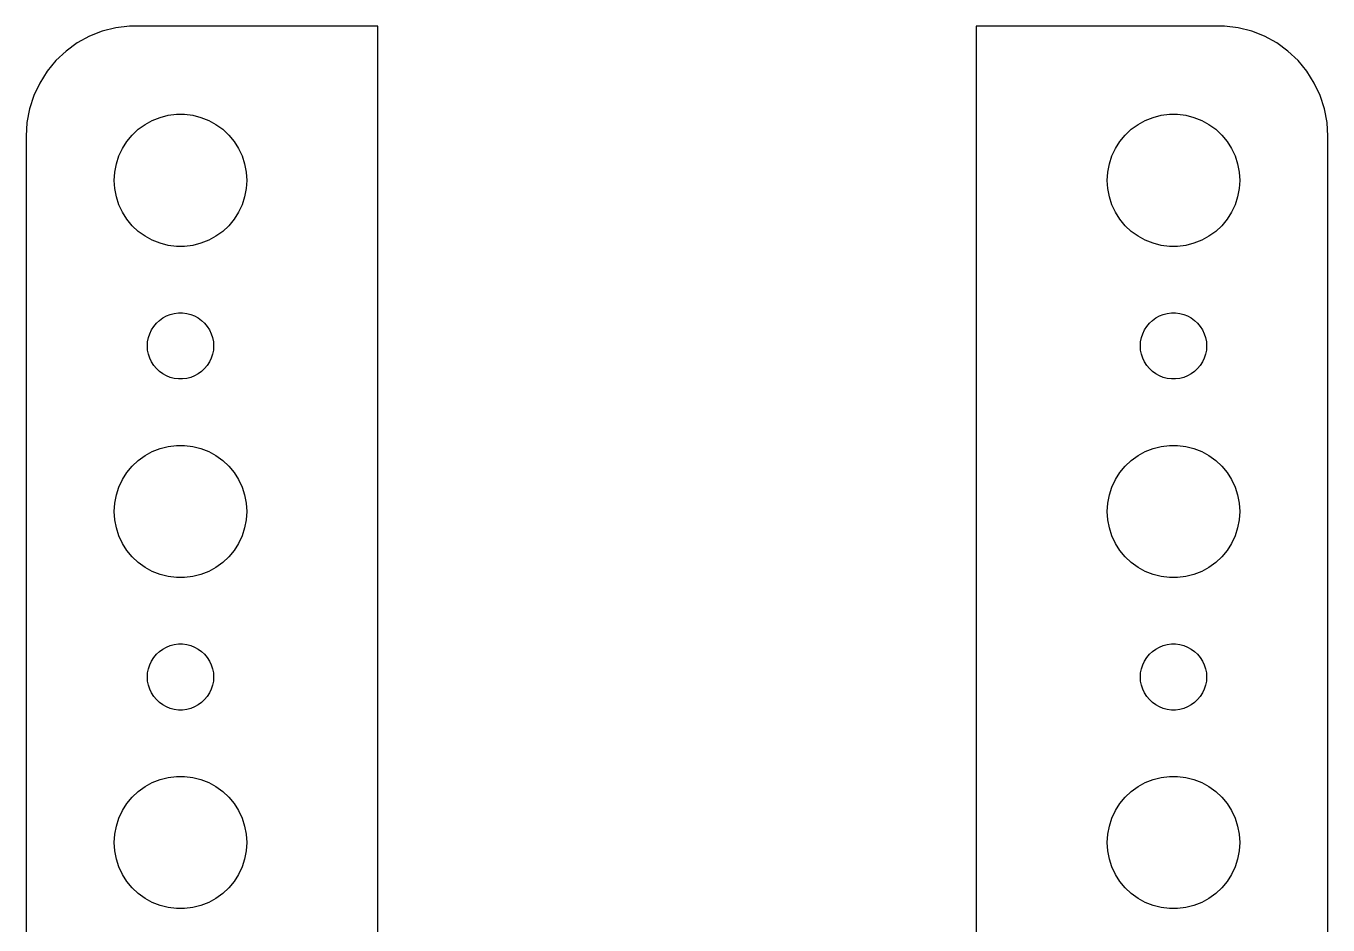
# Model space of a CAD drawing. Header units: metres. Extents: x -30 to 30, y 383 to 793.
# Drawn here: x -29.5 to 29.5, y 668.3 to 709 of the extents above; entities that cross this region are included whole.
import ezdxf

# ---------------------------------------------------------------- set-up
doc = ezdxf.new("R2010")
doc.units = ezdxf.units.M

msp = doc.modelspace()

# ---------------------------------------------------------------- linework, layer by layer
for p, q in [((-26.0451, 708.755), (-26.6289, 708.524)), ((-25.4369, 708.911), (-26.0451, 708.755)), ((-24.8139, 708.99), (-25.4369, 708.911)), ((-13.5542, 708.99), (-24.8139, 708.99)), ((-13.5542, 647), (-13.5542, 708.99)), ((24.8139, 708.99), (13.5542, 708.99)), ((13.5542, 708.99), (13.5542, 647)), ((25.4369, 708.911), (24.8139, 708.99)), ((26.0451, 708.755), (25.4369, 708.911)), ((26.6289, 708.524), (26.0451, 708.755)), ((-27.1791, 708.222), (-27.6871, 707.853)), ((-26.6289, 708.524), (-27.1791, 708.222)), ((27.1791, 708.222), (26.6289, 708.524)), ((27.6871, 707.853), (27.1791, 708.222)), ((-28.1448, 707.423), (-28.5451, 706.939)), ((-27.6871, 707.853), (-28.1448, 707.423)), ((28.1448, 707.423), (27.6871, 707.853)), ((28.5451, 706.939), (28.1448, 707.423)), ((-28.5451, 706.939), (-28.8815, 706.409)), ((28.8815, 706.409), (28.5451, 706.939)), ((-28.8815, 706.409), (-29.1489, 705.841)), ((29.1489, 705.841), (28.8815, 706.409)), ((-29.1489, 705.841), (-29.3429, 705.243)), ((29.3429, 705.243), (29.1489, 705.841)), ((-29.3429, 705.243), (-29.4606, 704.627)), ((29.4606, 704.627), (29.3429, 705.243)), ((-29.4606, 704.627), (-29.5, 704)), ((-24.4123, 704.312), (-24.1075, 704.533)), ((-24.1075, 704.533), (-23.7773, 704.714)), ((-23.7773, 704.714), (-23.427, 704.853)), ((-23.427, 704.853), (-23.0621, 704.947)), ((-23.0621, 704.947), (-22.6884, 704.994)), ((-22.6884, 704.994), (-22.3116, 704.994)), ((-22.3116, 704.994), (-21.9379, 704.947)), ((-21.9379, 704.947), (-21.5729, 704.853)), ((-21.5729, 704.853), (-21.2227, 704.714)), ((-21.2227, 704.714), (-20.8925, 704.533)), ((-20.8925, 704.533), (-20.5877, 704.312)), ((20.5877, 704.312), (20.8925, 704.533)), ((20.8925, 704.533), (21.2227, 704.714)), ((21.2227, 704.714), (21.5729, 704.853)), ((21.5729, 704.853), (21.9379, 704.947)), ((21.9379, 704.947), (22.3116, 704.994)), ((22.3116, 704.994), (22.6884, 704.994)), ((22.6884, 704.994), (23.0621, 704.947)), ((23.0621, 704.947), (23.427, 704.853)), ((23.427, 704.853), (23.7773, 704.714)), ((23.7773, 704.714), (24.1075, 704.533)), ((24.1075, 704.533), (24.4123, 704.312)), ((29.5, 704), (29.4606, 704.627)), ((-29.5, 704), (-29.5, 640)), ((-24.927, 703.763), (-24.6869, 704.054)), ((-24.6869, 704.054), (-24.4123, 704.312)), ((-20.5877, 704.312), (-20.3131, 704.054)), ((-20.3131, 704.054), (-20.0729, 703.763)), ((20.0729, 703.763), (20.3131, 704.054)), ((20.3131, 704.054), (20.5877, 704.312)), ((24.4123, 704.312), (24.6869, 704.054)), ((24.6869, 704.054), (24.927, 703.763)), ((29.5, 640), (29.5, 704)), ((-25.2893, 703.104), (-25.1289, 703.445)), ((-25.1289, 703.445), (-24.927, 703.763)), ((-20.0729, 703.763), (-19.8711, 703.445)), ((-19.8711, 703.445), (-19.7107, 703.104)), ((19.7107, 703.104), (19.8711, 703.445)), ((19.8711, 703.445), (20.0729, 703.763)), ((24.927, 703.763), (25.1289, 703.445)), ((25.1289, 703.445), (25.2893, 703.104)), ((-25.4763, 702.376), (-25.4057, 702.746)), ((-25.4057, 702.746), (-25.2893, 703.104)), ((-19.7107, 703.104), (-19.5942, 702.746)), ((-19.5942, 702.746), (-19.5237, 702.376)), ((19.5237, 702.376), (19.5942, 702.746)), ((19.5942, 702.746), (19.7107, 703.104)), ((25.2893, 703.104), (25.4057, 702.746)), ((25.4057, 702.746), (25.4763, 702.376)), ((-25.5, 702), (-25.4763, 702.376)), ((-19.5237, 702.376), (-19.5, 702)), ((19.5, 702), (19.5237, 702.376)), ((25.4763, 702.376), (25.5, 702)), ((-25.4763, 701.624), (-25.5, 702)), ((-25.4057, 701.254), (-25.4763, 701.624)), ((-19.5237, 701.624), (-19.5942, 701.254)), ((-19.5, 702), (-19.5237, 701.624)), ((19.5237, 701.624), (19.5, 702)), ((19.5942, 701.254), (19.5237, 701.624)), ((25.4763, 701.624), (25.4057, 701.254)), ((25.5, 702), (25.4763, 701.624)), ((-25.2893, 700.896), (-25.4057, 701.254)), ((-19.5942, 701.254), (-19.7107, 700.896)), ((19.7107, 700.896), (19.5942, 701.254)), ((25.4057, 701.254), (25.2893, 700.896)), ((-25.1289, 700.555), (-25.2893, 700.896)), ((-24.927, 700.237), (-25.1289, 700.555)), ((-19.8711, 700.555), (-20.0729, 700.237)), ((-19.7107, 700.896), (-19.8711, 700.555)), ((19.8711, 700.555), (19.7107, 700.896)), ((20.0729, 700.237), (19.8711, 700.555)), ((25.1289, 700.555), (24.927, 700.237)), ((25.2893, 700.896), (25.1289, 700.555)), ((-24.6869, 699.946), (-24.927, 700.237)), ((-24.4123, 699.688), (-24.6869, 699.946)), ((-20.3131, 699.946), (-20.5877, 699.688)), ((-20.0729, 700.237), (-20.3131, 699.946)), ((20.3131, 699.946), (20.0729, 700.237)), ((20.5877, 699.688), (20.3131, 699.946)), ((24.6869, 699.946), (24.4123, 699.688)), ((24.927, 700.237), (24.6869, 699.946)), ((-24.1075, 699.467), (-24.4123, 699.688)), ((-23.7773, 699.286), (-24.1075, 699.467)), ((-23.427, 699.147), (-23.7773, 699.286)), ((-21.2227, 699.286), (-21.5729, 699.147)), ((-20.8925, 699.467), (-21.2227, 699.286)), ((-20.5877, 699.688), (-20.8925, 699.467)), ((20.8925, 699.467), (20.5877, 699.688)), ((21.2227, 699.286), (20.8925, 699.467)), ((21.5729, 699.147), (21.2227, 699.286)), ((23.7773, 699.286), (23.427, 699.147)), ((24.1075, 699.467), (23.7773, 699.286)), ((24.4123, 699.688), (24.1075, 699.467)), ((-23.0621, 699.053), (-23.427, 699.147)), ((-22.6884, 699.006), (-23.0621, 699.053)), ((-22.3116, 699.006), (-22.6884, 699.006)), ((-21.9379, 699.053), (-22.3116, 699.006)), ((-21.5729, 699.147), (-21.9379, 699.053)), ((21.9379, 699.053), (21.5729, 699.147)), ((22.3116, 699.006), (21.9379, 699.053)), ((22.6884, 699.006), (22.3116, 699.006)), ((23.0621, 699.053), (22.6884, 699.006)), ((23.427, 699.147), (23.0621, 699.053)), ((-23.5934, 695.527), (-23.4561, 695.656)), ((-23.4561, 695.656), (-23.3037, 695.766)), ((-23.3037, 695.766), (-23.1387, 695.857)), ((-23.1387, 695.857), (-22.9635, 695.927)), ((-22.9635, 695.927), (-22.7811, 695.973)), ((-22.7811, 695.973), (-22.5942, 695.997)), ((-22.5942, 695.997), (-22.4058, 695.997)), ((-22.4058, 695.997), (-22.2189, 695.973)), ((-22.2189, 695.973), (-22.0365, 695.927)), ((-22.0365, 695.927), (-21.8613, 695.857)), ((-21.8613, 695.857), (-21.6963, 695.766)), ((-21.6963, 695.766), (-21.5439, 695.656)), ((-21.5439, 695.656), (-21.4065, 695.527)), ((21.4065, 695.527), (21.5439, 695.656)), ((21.5439, 695.656), (21.6963, 695.766)), ((21.6963, 695.766), (21.8613, 695.857)), ((21.8613, 695.857), (22.0365, 695.927)), ((22.0365, 695.927), (22.2189, 695.973)), ((22.2189, 695.973), (22.4058, 695.997)), ((22.4058, 695.997), (22.5942, 695.997)), ((22.5942, 695.997), (22.7811, 695.973)), ((22.7811, 695.973), (22.9635, 695.927)), ((22.9635, 695.927), (23.1387, 695.857)), ((23.1387, 695.857), (23.3037, 695.766)), ((23.3037, 695.766), (23.4561, 695.656)), ((23.4561, 695.656), (23.5934, 695.527)), ((-23.9529, 694.873), (-23.8947, 695.052)), ((-23.8947, 695.052), (-23.8145, 695.223)), ((-23.8145, 695.223), (-23.7135, 695.382)), ((-23.7135, 695.382), (-23.5934, 695.527)), ((-21.4065, 695.527), (-21.2865, 695.382)), ((-21.2865, 695.382), (-21.1855, 695.223)), ((-21.1855, 695.223), (-21.1053, 695.052)), ((-21.1053, 695.052), (-21.0471, 694.873)), ((21.0471, 694.873), (21.1053, 695.052)), ((21.1053, 695.052), (21.1855, 695.223)), ((21.1855, 695.223), (21.2865, 695.382)), ((21.2865, 695.382), (21.4065, 695.527)), ((23.5934, 695.527), (23.7135, 695.382)), ((23.7135, 695.382), (23.8145, 695.223)), ((23.8145, 695.223), (23.8947, 695.052)), ((23.8947, 695.052), (23.9529, 694.873)), ((-24, 694.5), (-23.9882, 694.688)), ((-23.9882, 694.312), (-24, 694.5)), ((-23.9882, 694.688), (-23.9529, 694.873)), ((-21.0471, 694.873), (-21.0118, 694.688)), ((-21.0118, 694.688), (-21, 694.5)), ((-21, 694.5), (-21.0118, 694.312)), ((21, 694.5), (21.0118, 694.688)), ((21.0118, 694.312), (21, 694.5)), ((21.0118, 694.688), (21.0471, 694.873)), ((23.9529, 694.873), (23.9882, 694.688)), ((23.9882, 694.688), (24, 694.5)), ((24, 694.5), (23.9882, 694.312)), ((-23.9529, 694.127), (-23.9882, 694.312)), ((-23.8947, 693.948), (-23.9529, 694.127)), ((-23.8145, 693.777), (-23.8947, 693.948)), ((-21.1053, 693.948), (-21.1855, 693.777)), ((-21.0471, 694.127), (-21.1053, 693.948)), ((-21.0118, 694.312), (-21.0471, 694.127)), ((21.0471, 694.127), (21.0118, 694.312)), ((21.1053, 693.948), (21.0471, 694.127)), ((21.1855, 693.777), (21.1053, 693.948)), ((23.8947, 693.948), (23.8145, 693.777)), ((23.9529, 694.127), (23.8947, 693.948)), ((23.9882, 694.312), (23.9529, 694.127)), ((-23.7135, 693.618), (-23.8145, 693.777)), ((-23.5934, 693.473), (-23.7135, 693.618)), ((-23.4561, 693.344), (-23.5934, 693.473)), ((-23.3037, 693.234), (-23.4561, 693.344)), ((-21.5439, 693.344), (-21.6963, 693.234)), ((-21.4065, 693.473), (-21.5439, 693.344)), ((-21.2865, 693.618), (-21.4065, 693.473)), ((-21.1855, 693.777), (-21.2865, 693.618)), ((21.2865, 693.618), (21.1855, 693.777)), ((21.4065, 693.473), (21.2865, 693.618)), ((21.5439, 693.344), (21.4065, 693.473)), ((21.6963, 693.234), (21.5439, 693.344)), ((23.4561, 693.344), (23.3037, 693.234)), ((23.5934, 693.473), (23.4561, 693.344)), ((23.7135, 693.618), (23.5934, 693.473)), ((23.8145, 693.777), (23.7135, 693.618)), ((-23.1387, 693.143), (-23.3037, 693.234)), ((-22.9635, 693.073), (-23.1387, 693.143)), ((-22.7811, 693.027), (-22.9635, 693.073)), ((-22.5942, 693.003), (-22.7811, 693.027)), ((-22.4058, 693.003), (-22.5942, 693.003)), ((-22.2189, 693.027), (-22.4058, 693.003)), ((-22.0365, 693.073), (-22.2189, 693.027)), ((-21.8613, 693.143), (-22.0365, 693.073)), ((-21.6963, 693.234), (-21.8613, 693.143)), ((21.8613, 693.143), (21.6963, 693.234)), ((22.0365, 693.073), (21.8613, 693.143)), ((22.2189, 693.027), (22.0365, 693.073)), ((22.4058, 693.003), (22.2189, 693.027)), ((22.5942, 693.003), (22.4058, 693.003)), ((22.7811, 693.027), (22.5942, 693.003)), ((22.9635, 693.073), (22.7811, 693.027)), ((23.1387, 693.143), (22.9635, 693.073)), ((23.3037, 693.234), (23.1387, 693.143)), ((-24.1075, 689.533), (-23.7773, 689.714)), ((-23.7773, 689.714), (-23.427, 689.853)), ((-23.427, 689.853), (-23.0621, 689.947)), ((-23.0621, 689.947), (-22.6884, 689.994)), ((-22.6884, 689.994), (-22.3116, 689.994)), ((-22.3116, 689.994), (-21.9379, 689.947)), ((-21.9379, 689.947), (-21.5729, 689.853)), ((-21.5729, 689.853), (-21.2227, 689.714)), ((-21.2227, 689.714), (-20.8925, 689.533)), ((20.8925, 689.533), (21.2227, 689.714)), ((21.2227, 689.714), (21.5729, 689.853)), ((21.5729, 689.853), (21.9379, 689.947)), ((21.9379, 689.947), (22.3116, 689.994)), ((22.3116, 689.994), (22.6884, 689.994)), ((22.6884, 689.994), (23.0621, 689.947)), ((23.0621, 689.947), (23.427, 689.853)), ((23.427, 689.853), (23.7773, 689.714)), ((23.7773, 689.714), (24.1075, 689.533)), ((-24.6869, 689.054), (-24.4123, 689.312)), ((-24.4123, 689.312), (-24.1075, 689.533)), ((-20.8925, 689.533), (-20.5877, 689.312)), ((-20.5877, 689.312), (-20.3131, 689.054)), ((20.3131, 689.054), (20.5877, 689.312)), ((20.5877, 689.312), (20.8925, 689.533)), ((24.1075, 689.533), (24.4123, 689.312)), ((24.4123, 689.312), (24.6869, 689.054)), ((-25.1289, 688.445), (-24.927, 688.763)), ((-24.927, 688.763), (-24.6869, 689.054)), ((-20.3131, 689.054), (-20.0729, 688.763)), ((-20.0729, 688.763), (-19.8711, 688.445)), ((19.8711, 688.445), (20.0729, 688.763)), ((20.0729, 688.763), (20.3131, 689.054)), ((24.6869, 689.054), (24.927, 688.763)), ((24.927, 688.763), (25.1289, 688.445)), ((-25.4057, 687.746), (-25.2893, 688.104)), ((-25.2893, 688.104), (-25.1289, 688.445)), ((-19.8711, 688.445), (-19.7107, 688.104)), ((-19.7107, 688.104), (-19.5942, 687.746)), ((19.5942, 687.746), (19.7107, 688.104)), ((19.7107, 688.104), (19.8711, 688.445)), ((25.1289, 688.445), (25.2893, 688.104)), ((25.2893, 688.104), (25.4057, 687.746)), ((-25.5, 687), (-25.4763, 687.376)), ((-25.4763, 687.376), (-25.4057, 687.746)), ((-19.5942, 687.746), (-19.5237, 687.376)), ((-19.5237, 687.376), (-19.5, 687)), ((19.5, 687), (19.5237, 687.376)), ((19.5237, 687.376), (19.5942, 687.746)), ((25.4057, 687.746), (25.4763, 687.376)), ((25.4763, 687.376), (25.5, 687)), ((-25.4763, 686.624), (-25.5, 687)), ((-19.5, 687), (-19.5237, 686.624)), ((19.5237, 686.624), (19.5, 687)), ((25.5, 687), (25.4763, 686.624)), ((-25.4057, 686.254), (-25.4763, 686.624)), ((-25.2893, 685.896), (-25.4057, 686.254)), ((-19.5942, 686.254), (-19.7107, 685.896)), ((-19.5237, 686.624), (-19.5942, 686.254)), ((19.5942, 686.254), (19.5237, 686.624)), ((19.7107, 685.896), (19.5942, 686.254)), ((25.4057, 686.254), (25.2893, 685.896)), ((25.4763, 686.624), (25.4057, 686.254)), ((-25.1289, 685.555), (-25.2893, 685.896)), ((-19.7107, 685.896), (-19.8711, 685.555)), ((19.8711, 685.555), (19.7107, 685.896)), ((25.2893, 685.896), (25.1289, 685.555)), ((-24.927, 685.237), (-25.1289, 685.555)), ((-24.6869, 684.946), (-24.927, 685.237)), ((-20.0729, 685.237), (-20.3131, 684.946)), ((-19.8711, 685.555), (-20.0729, 685.237)), ((20.0729, 685.237), (19.8711, 685.555)), ((20.3131, 684.946), (20.0729, 685.237)), ((24.927, 685.237), (24.6869, 684.946)), ((25.1289, 685.555), (24.927, 685.237)), ((-24.4123, 684.688), (-24.6869, 684.946)), ((-24.1075, 684.467), (-24.4123, 684.688)), ((-23.7773, 684.286), (-24.1075, 684.467)), ((-20.8925, 684.467), (-21.2227, 684.286)), ((-20.5877, 684.688), (-20.8925, 684.467)), ((-20.3131, 684.946), (-20.5877, 684.688)), ((20.5877, 684.688), (20.3131, 684.946)), ((20.8925, 684.467), (20.5877, 684.688)), ((21.2227, 684.286), (20.8925, 684.467)), ((24.1075, 684.467), (23.7773, 684.286)), ((24.4123, 684.688), (24.1075, 684.467)), ((24.6869, 684.946), (24.4123, 684.688)), ((-23.427, 684.147), (-23.7773, 684.286)), ((-23.0621, 684.053), (-23.427, 684.147)), ((-22.6884, 684.006), (-23.0621, 684.053)), ((-22.3116, 684.006), (-22.6884, 684.006)), ((-21.9379, 684.053), (-22.3116, 684.006)), ((-21.5729, 684.147), (-21.9379, 684.053)), ((-21.2227, 684.286), (-21.5729, 684.147)), ((21.5729, 684.147), (21.2227, 684.286)), ((21.9379, 684.053), (21.5729, 684.147)), ((22.3116, 684.006), (21.9379, 684.053)), ((22.6884, 684.006), (22.3116, 684.006)), ((23.0621, 684.053), (22.6884, 684.006)), ((23.427, 684.147), (23.0621, 684.053)), ((23.7773, 684.286), (23.427, 684.147)), ((-23.1387, 680.857), (-22.9635, 680.927)), ((-22.9635, 680.927), (-22.7811, 680.973)), ((-22.7811, 680.973), (-22.5942, 680.997)), ((-22.5942, 680.997), (-22.4058, 680.997)), ((-22.4058, 680.997), (-22.2189, 680.973)), ((-22.2189, 680.973), (-22.0365, 680.927)), ((-22.0365, 680.927), (-21.8613, 680.857)), ((21.8613, 680.857), (22.0365, 680.927)), ((22.0365, 680.927), (22.2189, 680.973)), ((22.2189, 680.973), (22.4058, 680.997)), ((22.4058, 680.997), (22.5942, 680.997)), ((22.5942, 680.997), (22.7811, 680.973)), ((22.7811, 680.973), (22.9635, 680.927)), ((22.9635, 680.927), (23.1387, 680.857)), ((-23.8145, 680.223), (-23.7135, 680.382)), ((-23.7135, 680.382), (-23.5934, 680.527)), ((-23.5934, 680.527), (-23.4561, 680.656)), ((-23.4561, 680.656), (-23.3037, 680.766)), ((-23.3037, 680.766), (-23.1387, 680.857)), ((-21.8613, 680.857), (-21.6963, 680.766)), ((-21.6963, 680.766), (-21.5439, 680.656)), ((-21.5439, 680.656), (-21.4065, 680.527)), ((-21.4065, 680.527), (-21.2865, 680.382)), ((-21.2865, 680.382), (-21.1855, 680.223)), ((21.1855, 680.223), (21.2865, 680.382)), ((21.2865, 680.382), (21.4065, 680.527)), ((21.4065, 680.527), (21.5439, 680.656)), ((21.5439, 680.656), (21.6963, 680.766)), ((21.6963, 680.766), (21.8613, 680.857)), ((23.1387, 680.857), (23.3037, 680.766)), ((23.3037, 680.766), (23.4561, 680.656)), ((23.4561, 680.656), (23.5934, 680.527)), ((23.5934, 680.527), (23.7135, 680.382)), ((23.7135, 680.382), (23.8145, 680.223)), ((-24, 679.5), (-23.9882, 679.688)), ((-23.9882, 679.688), (-23.9529, 679.873)), ((-23.9529, 679.873), (-23.8947, 680.052)), ((-23.8947, 680.052), (-23.8145, 680.223)), ((-21.1855, 680.223), (-21.1053, 680.052)), ((-21.1053, 680.052), (-21.0471, 679.873)), ((-21.0471, 679.873), (-21.0118, 679.688)), ((-21.0118, 679.688), (-21, 679.5)), ((21, 679.5), (21.0118, 679.688)), ((21.0118, 679.688), (21.0471, 679.873)), ((21.0471, 679.873), (21.1053, 680.052)), ((21.1053, 680.052), (21.1855, 680.223)), ((23.8145, 680.223), (23.8947, 680.052)), ((23.8947, 680.052), (23.9529, 679.873)), ((23.9529, 679.873), (23.9882, 679.688)), ((23.9882, 679.688), (24, 679.5)), ((-23.9882, 679.312), (-24, 679.5)), ((-23.9529, 679.127), (-23.9882, 679.312)), ((-23.8947, 678.948), (-23.9529, 679.127)), ((-21.0471, 679.127), (-21.1053, 678.948)), ((-21.0118, 679.312), (-21.0471, 679.127)), ((-21, 679.5), (-21.0118, 679.312)), ((21.0118, 679.312), (21, 679.5)), ((21.0471, 679.127), (21.0118, 679.312)), ((21.1053, 678.948), (21.0471, 679.127)), ((23.9529, 679.127), (23.8947, 678.948)), ((23.9882, 679.312), (23.9529, 679.127)), ((24, 679.5), (23.9882, 679.312)), ((-23.8145, 678.777), (-23.8947, 678.948)), ((-23.7135, 678.618), (-23.8145, 678.777)), ((-23.5934, 678.473), (-23.7135, 678.618)), ((-21.2865, 678.618), (-21.4065, 678.473)), ((-21.1855, 678.777), (-21.2865, 678.618)), ((-21.1053, 678.948), (-21.1855, 678.777)), ((21.1855, 678.777), (21.1053, 678.948)), ((21.2865, 678.618), (21.1855, 678.777)), ((21.4065, 678.473), (21.2865, 678.618)), ((23.7135, 678.618), (23.5934, 678.473)), ((23.8145, 678.777), (23.7135, 678.618)), ((23.8947, 678.948), (23.8145, 678.777)), ((-23.4561, 678.344), (-23.5934, 678.473)), ((-23.3037, 678.234), (-23.4561, 678.344)), ((-23.1387, 678.143), (-23.3037, 678.234)), ((-22.9635, 678.073), (-23.1387, 678.143)), ((-22.7811, 678.027), (-22.9635, 678.073)), ((-22.5942, 678.003), (-22.7811, 678.027)), ((-22.4058, 678.003), (-22.5942, 678.003)), ((-22.2189, 678.027), (-22.4058, 678.003)), ((-22.0365, 678.073), (-22.2189, 678.027)), ((-21.8613, 678.143), (-22.0365, 678.073)), ((-21.6963, 678.234), (-21.8613, 678.143)), ((-21.5439, 678.344), (-21.6963, 678.234)), ((-21.4065, 678.473), (-21.5439, 678.344)), ((21.5439, 678.344), (21.4065, 678.473)), ((21.6963, 678.234), (21.5439, 678.344)), ((21.8613, 678.143), (21.6963, 678.234)), ((22.0365, 678.073), (21.8613, 678.143)), ((22.2189, 678.027), (22.0365, 678.073)), ((22.4058, 678.003), (22.2189, 678.027)), ((22.5942, 678.003), (22.4058, 678.003)), ((22.7811, 678.027), (22.5942, 678.003)), ((22.9635, 678.073), (22.7811, 678.027)), ((23.1387, 678.143), (22.9635, 678.073)), ((23.3037, 678.234), (23.1387, 678.143)), ((23.4561, 678.344), (23.3037, 678.234)), ((23.5934, 678.473), (23.4561, 678.344)), ((-23.0621, 674.947), (-22.6884, 674.994)), ((-22.6884, 674.994), (-22.3116, 674.994)), ((-22.3116, 674.994), (-21.9379, 674.947)), ((21.9379, 674.947), (22.3116, 674.994)), ((22.3116, 674.994), (22.6884, 674.994)), ((22.6884, 674.994), (23.0621, 674.947)), ((-24.4123, 674.312), (-24.1075, 674.533)), ((-24.1075, 674.533), (-23.7773, 674.714)), ((-23.7773, 674.714), (-23.427, 674.853)), ((-23.427, 674.853), (-23.0621, 674.947)), ((-21.9379, 674.947), (-21.5729, 674.853)), ((-21.5729, 674.853), (-21.2227, 674.714)), ((-21.2227, 674.714), (-20.8925, 674.533)), ((-20.8925, 674.533), (-20.5877, 674.312)), ((20.5877, 674.312), (20.8925, 674.533)), ((20.8925, 674.533), (21.2227, 674.714)), ((21.2227, 674.714), (21.5729, 674.853)), ((21.5729, 674.853), (21.9379, 674.947)), ((23.0621, 674.947), (23.427, 674.853)), ((23.427, 674.853), (23.7773, 674.714)), ((23.7773, 674.714), (24.1075, 674.533)), ((24.1075, 674.533), (24.4123, 674.312)), ((-24.927, 673.763), (-24.6869, 674.054)), ((-24.6869, 674.054), (-24.4123, 674.312)), ((-20.5877, 674.312), (-20.3131, 674.054)), ((-20.3131, 674.054), (-20.0729, 673.763)), ((20.0729, 673.763), (20.3131, 674.054)), ((20.3131, 674.054), (20.5877, 674.312)), ((24.4123, 674.312), (24.6869, 674.054)), ((24.6869, 674.054), (24.927, 673.763)), ((-25.2893, 673.104), (-25.1289, 673.445)), ((-25.1289, 673.445), (-24.927, 673.763)), ((-20.0729, 673.763), (-19.8711, 673.445)), ((-19.8711, 673.445), (-19.7107, 673.104)), ((19.7107, 673.104), (19.8711, 673.445)), ((19.8711, 673.445), (20.0729, 673.763)), ((24.927, 673.763), (25.1289, 673.445)), ((25.1289, 673.445), (25.2893, 673.104)), ((-25.4763, 672.376), (-25.4057, 672.746)), ((-25.4057, 672.746), (-25.2893, 673.104)), ((-19.7107, 673.104), (-19.5942, 672.746)), ((-19.5942, 672.746), (-19.5237, 672.376)), ((19.5237, 672.376), (19.5942, 672.746)), ((19.5942, 672.746), (19.7107, 673.104)), ((25.2893, 673.104), (25.4057, 672.746)), ((25.4057, 672.746), (25.4763, 672.376)), ((-25.5, 672), (-25.4763, 672.376)), ((-19.5237, 672.376), (-19.5, 672)), ((19.5, 672), (19.5237, 672.376)), ((25.4763, 672.376), (25.5, 672)), ((-25.4763, 671.624), (-25.5, 672)), ((-25.4057, 671.254), (-25.4763, 671.624)), ((-19.5237, 671.624), (-19.5942, 671.254)), ((-19.5, 672), (-19.5237, 671.624)), ((19.5237, 671.624), (19.5, 672)), ((19.5942, 671.254), (19.5237, 671.624)), ((25.4763, 671.624), (25.4057, 671.254)), ((25.5, 672), (25.4763, 671.624)), ((-25.2893, 670.896), (-25.4057, 671.254)), ((-25.1289, 670.555), (-25.2893, 670.896)), ((-19.7107, 670.896), (-19.8711, 670.555)), ((-19.5942, 671.254), (-19.7107, 670.896)), ((19.7107, 670.896), (19.5942, 671.254)), ((19.8711, 670.555), (19.7107, 670.896)), ((25.2893, 670.896), (25.1289, 670.555)), ((25.4057, 671.254), (25.2893, 670.896)), ((-24.927, 670.237), (-25.1289, 670.555)), ((-19.8711, 670.555), (-20.0729, 670.237)), ((20.0729, 670.237), (19.8711, 670.555)), ((25.1289, 670.555), (24.927, 670.237)), ((-24.6869, 669.946), (-24.927, 670.237)), ((-24.4123, 669.688), (-24.6869, 669.946)), ((-24.1075, 669.467), (-24.4123, 669.688)), ((-20.5877, 669.688), (-20.8925, 669.467)), ((-20.3131, 669.946), (-20.5877, 669.688)), ((-20.0729, 670.237), (-20.3131, 669.946)), ((20.3131, 669.946), (20.0729, 670.237)), ((20.5877, 669.688), (20.3131, 669.946)), ((20.8925, 669.467), (20.5877, 669.688)), ((24.4123, 669.688), (24.1075, 669.467)), ((24.6869, 669.946), (24.4123, 669.688)), ((24.927, 670.237), (24.6869, 669.946)), ((-23.7773, 669.286), (-24.1075, 669.467)), ((-23.427, 669.147), (-23.7773, 669.286)), ((-23.0621, 669.053), (-23.427, 669.147)), ((-21.5729, 669.147), (-21.9379, 669.053)), ((-21.2227, 669.286), (-21.5729, 669.147)), ((-20.8925, 669.467), (-21.2227, 669.286)), ((21.2227, 669.286), (20.8925, 669.467)), ((21.5729, 669.147), (21.2227, 669.286)), ((21.9379, 669.053), (21.5729, 669.147)), ((23.427, 669.147), (23.0621, 669.053)), ((23.7773, 669.286), (23.427, 669.147)), ((24.1075, 669.467), (23.7773, 669.286)), ((-22.6884, 669.006), (-23.0621, 669.053)), ((-22.3116, 669.006), (-22.6884, 669.006)), ((-21.9379, 669.053), (-22.3116, 669.006)), ((22.3116, 669.006), (21.9379, 669.053)), ((22.6884, 669.006), (22.3116, 669.006)), ((23.0621, 669.053), (22.6884, 669.006))]:
    msp.add_line(p, q)

doc.saveas('drawing.dxf')
